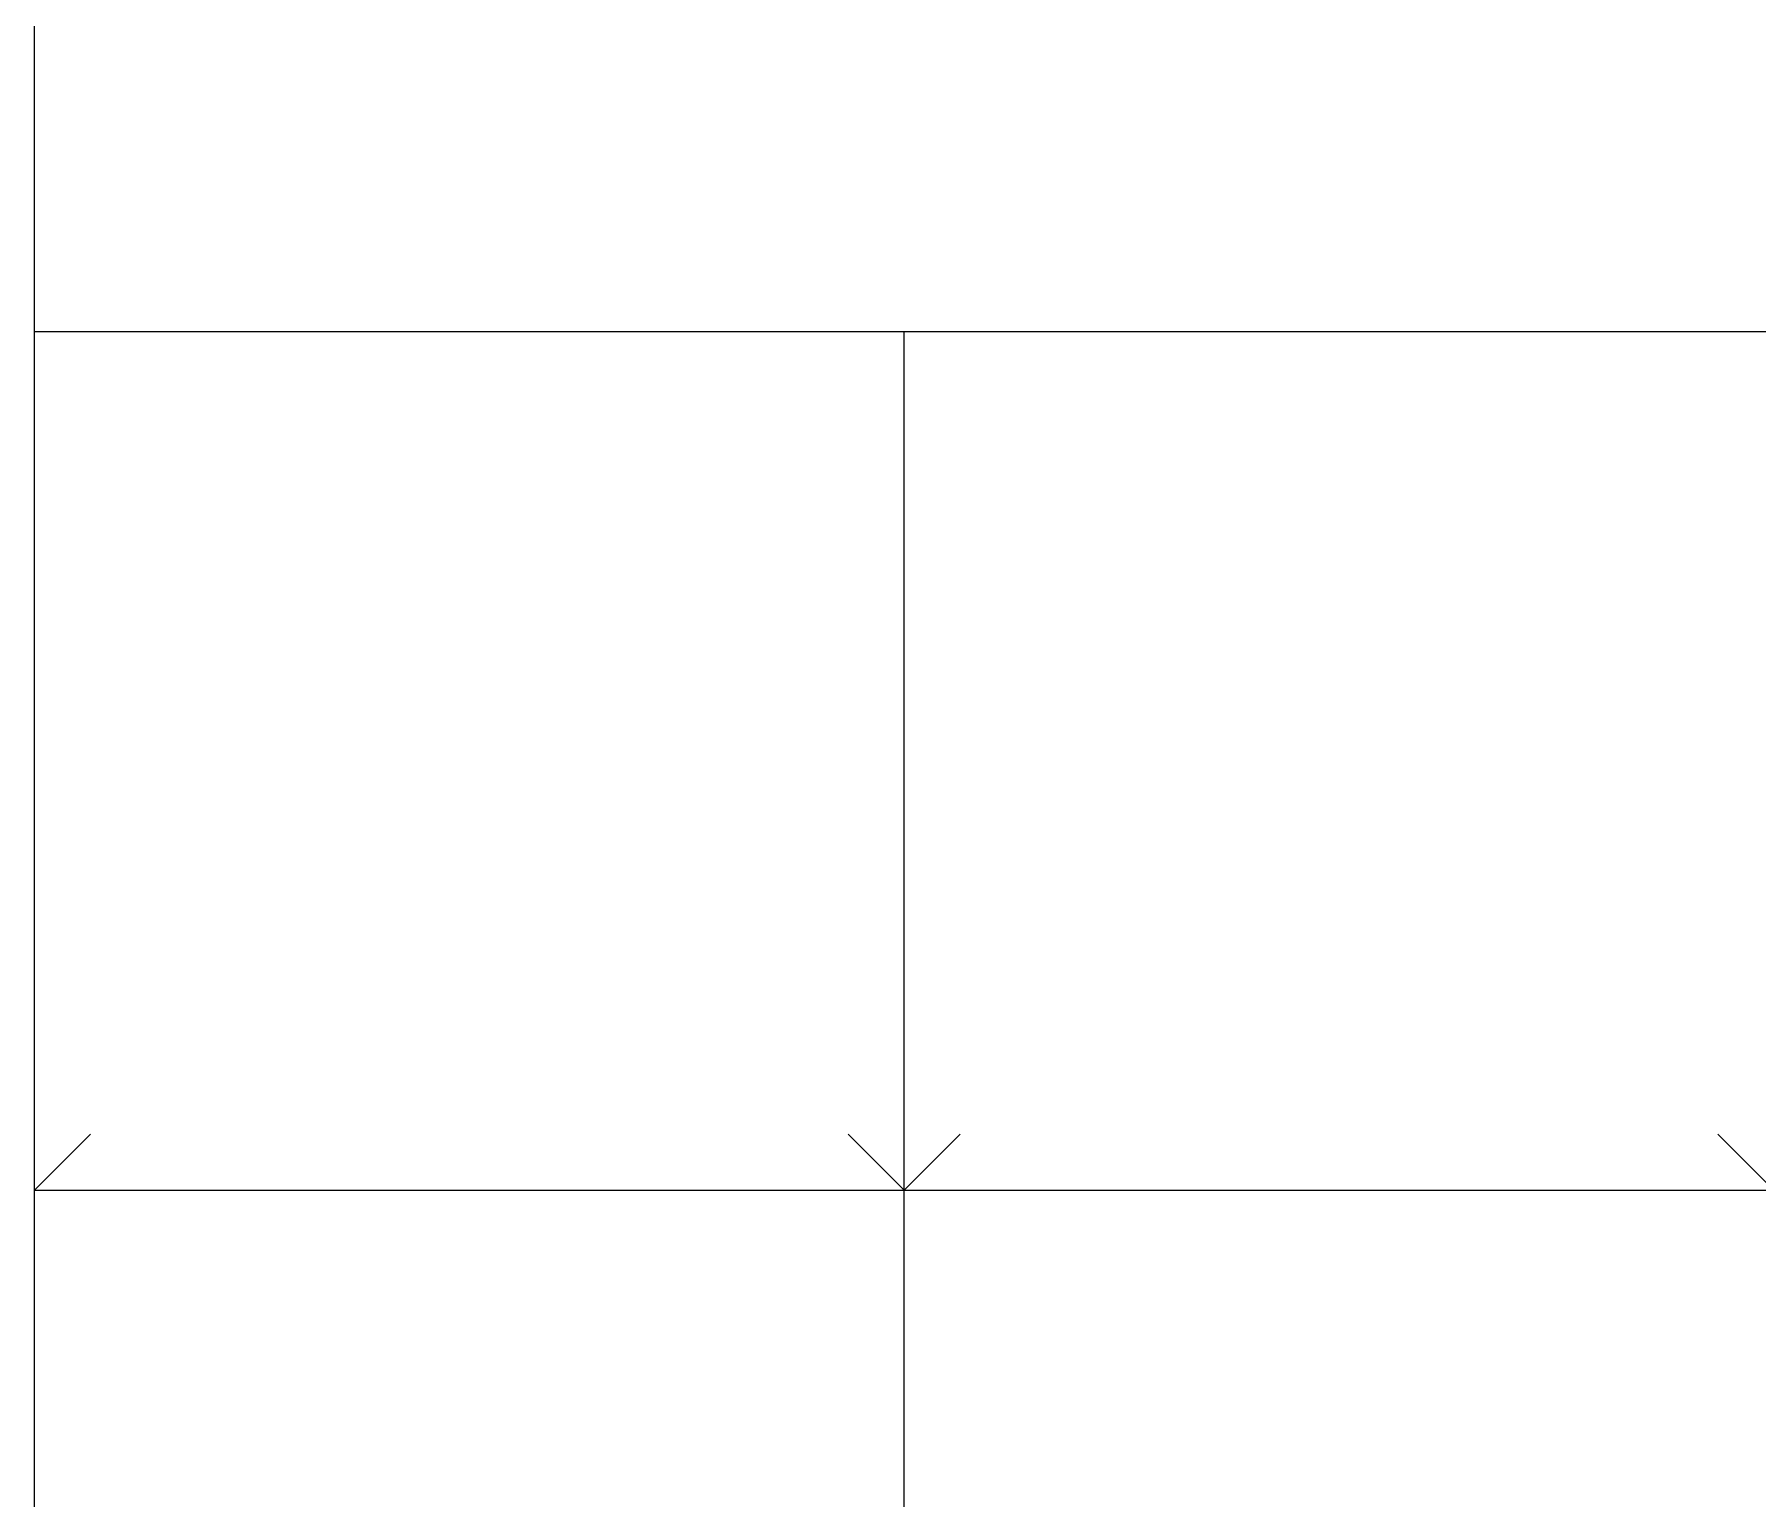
# Model space of a CAD drawing. Header units: inches. Extents: x -16404 to 14624, y -1591 to 16152.
# Drawn here: x -9128.4 to -8759, y 3853.9 to 4167.7 of the extents above; entities that cross this region are included whole.
import ezdxf

# ---------------------------------------------------------------- set-up
doc = ezdxf.new("R2010")
doc.units = ezdxf.units.IN
doc.header["$LTSCALE"] = 24
doc.header["$MEASUREMENT"] = 0
doc.linetypes.add('DASHED2', pattern=[0.375, 0.25, -0.125])
doc.layers.get('0').update_dxf_attribs({"linetype": 'CONTINUOUS'})
doc.layers.add('S-ANNO-GRID-NONPLOT', color=251, linetype='CONTINUOUS', plot=False)

# ---------------------------------------------------------------- blocks, each defined once
blk = doc.blocks.new('Se_24x36_DETAILS_GRID')
for p, q in [((0, 23), (7.767, 23)), ((0, 15.333), (0, 23)), ((7.767, 23), (15.535, 23)), ((7.767, 15.333), (7.767, 23)), ((0, 15.333), (0.5, 15.833)), ((7.767, 15.333), (8.267, 15.833)), ((0, 15.333), (7.767, 15.333)), ((0, 7.667), (0, 15.333)), ((7.767, 15.333), (15.535, 15.333)), ((7.767, 7.667), (7.767, 15.333))]:
    blk.add_line(p, q)
at = {"linetype": 'DASHED2', "ltscale": 0.5}
for p, q in [((7.767, 15.333), (7.267, 15.833)), ((15.535, 15.333), (15.035, 15.833))]:
    blk.add_line(p, q, dxfattribs=at)

msp = doc.modelspace()

# ---------------------------------------------------------------- linework, layer by layer
at = {"layer": 'S-ANNO-GRID-NONPLOT'}
msp.add_lwpolyline([(-6513.41764, 2880), (-9128.3678, 2880), (-9128.3678, 4440), (-6513.41764, 4440)], close=True, dxfattribs=at)

# ---------------------------------------------------------------- block references
at = {"layer": 'S-ANNO-GRID-NONPLOT', "xscale": 24, "yscale": 24, "zscale": 24}
msp.add_blockref('Se_24x36_DETAILS_GRID', (-9128.3678, 3552), dxfattribs=at)

doc.saveas('drawing.dxf')
